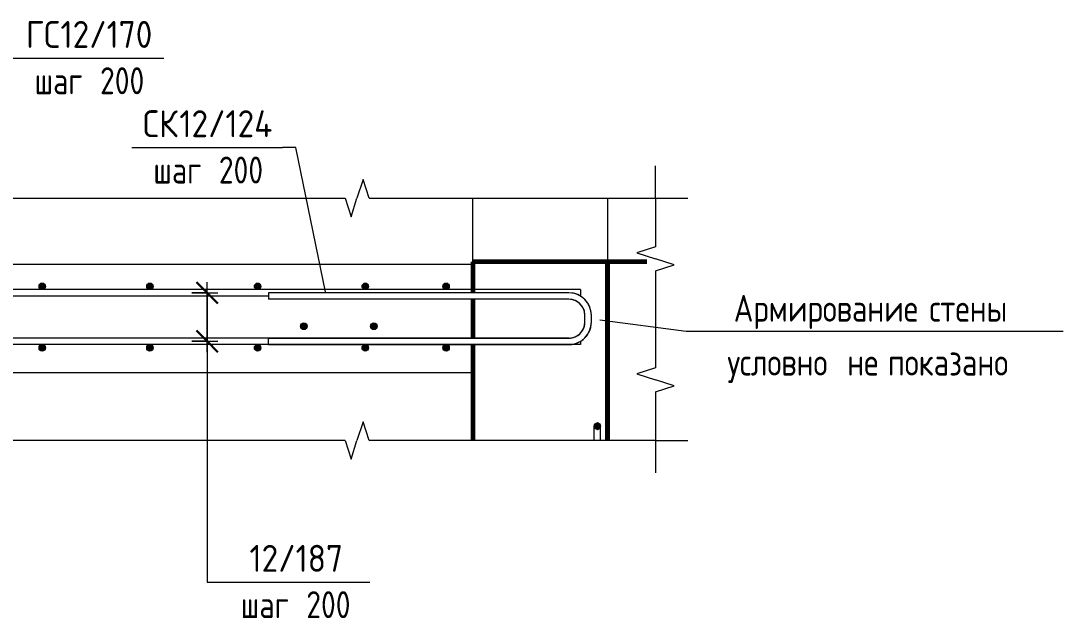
# Model space of a CAD drawing. Header units: millimetres. Extents: x 2384 to 38512, y -3571 to 48684.
# Drawn here: x 12997 to 14933, y 803 to 1912 of the extents above; entities that cross this region are included whole.
import ezdxf

# ---------------------------------------------------------------- set-up
doc = ezdxf.new("R2010")
doc.units = ezdxf.units.MM
for name, color, linetype, lineweight in [('AA_Dim', 7, 'Continuous', 9), ('AA_Dim-20', 7, 'Continuous', 9), ('AA_Linii', 7, 'Continuous', 9), ('AA_Oformlenie', 7, 'Continuous', 9), ('AA_Vinoska', 7, 'Continuous', 9), ('AF_Stena_Опалубка', 253, 'Continuous', 20), ('KR_Armatura', 7, 'Continuous', 20), ('KR_Armatura_Tonkie', 7, 'Continuous', 20)]:
    doc.layers.add(name, color=color, linetype=linetype, lineweight=lineweight)
doc.styles.add('GOST Common', font='GOST Common.ttf', dxfattribs={"width": 0.85, "height": 50})
doc.styles.add('ISOCPEUR_1', font='isocpeur.ttf', dxfattribs={"width": 0.9, "height": 50})
doc.styles.add('ISOCPEUR_2', font='isocpeur.ttf', dxfattribs={"width": 0.8, "height": 50})
doc.dimstyles.new('10_Раскладка_арматуры_с_засечками', dxfattribs={"dimscale": 304.8, "dimtxt": 0.18, "dimasz": 0.131234, "dimexe": 0.065617, "dimexo": 0, "dimgap": 0, "dimtad": 1, "dimdec": 3, "dimrnd": 0.001, "dimdsep": 46, "dimtxsty": 'ISOCPEUR_2', "dimblk1": 'OBLIQUE', "dimblk2": 'OBLIQUE', "dimsah": 1, "dimcen": 0.09, "dimdle": 0.065617, "dimazin": 0, "dimtfac": 1, "dimtdec": 4, "dimtix": 1, "dimtmove": 0, "dimatfit": 3, "dimfxl": 1, "dimtvp": 1, "dimtolj": 1, "dimtzin": 0, "dimlwd": 18, "dimlwe": 18, "dimarcsym": 2})

# ---------------------------------------------------------------- blocks, each defined once
blk = doc.blocks.new('011_Прямоугольник обрыва _ЭлУзла_ - 011_Прямоугольник обрыва _ЭлУзла_-3892460-Сечение 7')
at = {"layer": 'AA_Oformlenie'}
for p, q in [((41186.3, 1492.5), (41186.3, 1582.4)), ((41186.3, 1582.4), (41718.7, 1582.4)), ((41763.2, 1582.4), (42827.6, 1582.4)), ((42872.1, 1582.4), (43404, 1582.4)), ((43404, 1582.4), (43404, 1492.5)), ((41186.3, 1267.6), (41186.3, 1448)), ((43404, 1448), (43404, 1267.6)), ((41186.3, 1132.7), (41186.3, 1223.1)), ((43404, 1223.1), (43404, 1132.7)), ((41718.7, 1132.7), (41186.3, 1132.7)), ((42827.6, 1132.7), (41763.2, 1132.7)), ((43404, 1132.7), (42872.1, 1132.7))]:
    blk.add_line(p, q, dxfattribs=at)
blk = doc.blocks.new('042_М_Арматуры - Диам длина поз _ Комментарий-2260297-Сечение 7')
at = {"layer": 'AA_Vinoska'}
blk.add_line((41822.7, 1676.7), (42102.7, 1676.7), dxfattribs=at)
blk = doc.blocks.new('DIMBLOCK109-Сечение 7')
at = {"layer": 'AA_Dim-20', "lineweight": 30}
for p, q in [((13342.6, 1406.9), (13322.6, 1426.9)), ((13342.6, 1406.9), (13362.6, 1386.9)), ((13342.6, 1316.9), (13322.6, 1336.9)), ((13342.6, 1316.9), (13362.6, 1296.9))]:
    blk.add_line(p, q, dxfattribs=at)
at = {"layer": 'AA_Dim-20', "lineweight": 18}
for p, q in [((13342.6, 1296.9), (13342.6, 1426.9)), ((13314.3, 1406.9), (13362.6, 1406.9)), ((13342.6, 1406.9), (13314.3, 1406.9)), ((13314.3, 1316.9), (13362.6, 1316.9)), ((13342.6, 1316.9), (13314.3, 1316.9))]:
    blk.add_line(p, q, dxfattribs=at)
blk = doc.blocks.new('_Oblique')
at = {"color": 0, "linetype": 'ByBlock', "lineweight": -2}
blk.add_line((-0.5, -0.5), (0.5, 0.5), dxfattribs=at)
blk = doc.blocks.new('010_Текст с выноской - Текст 2 строки-3893840-Сечение 7')
at = {"layer": 'AA_Vinoska'}
blk.add_line((41505.8, 750.2), (42205.8, 750.2), dxfattribs=at)

msp = doc.modelspace()

# ---------------------------------------------------------------- hatches: boundary and pattern name
at = {"layer": 'KR_Armatura'}
h = msp.add_hatch(color=256, dxfattribs=at)
edge = h.paths.add_edge_path()
edge.add_arc((13036.3664, 1418.8961), 6, 0, 360)
h = msp.add_hatch(color=256, dxfattribs=at)
edge = h.paths.add_edge_path()
edge.add_arc((13036.3664, 1418.8961), 6, 0, 360)
for points in [[(13033.3664, 1413.6999), (13039.3664, 1413.6999), (13042.3664, 1418.8961), (13039.3664, 1424.0922), (13033.3664, 1424.0922), (13030.3664, 1418.8961)], [(13033.3664, 1413.6999), (13039.3664, 1413.6999), (13042.3664, 1418.8961), (13039.3664, 1424.0922), (13033.3664, 1424.0922), (13030.3664, 1418.8961)], [(13233.3664, 1413.6999), (13239.3664, 1413.6999), (13242.3664, 1418.8961), (13239.3664, 1424.0922), (13233.3664, 1424.0922), (13230.3664, 1418.8961)], [(13233.3664, 1413.6999), (13239.3664, 1413.6999), (13242.3664, 1418.8961), (13239.3664, 1424.0922), (13233.3664, 1424.0922), (13230.3664, 1418.8961)], [(13433.3664, 1413.6999), (13439.3664, 1413.6999), (13442.3664, 1418.8961), (13439.3664, 1424.0922), (13433.3664, 1424.0922), (13430.3664, 1418.8961)], [(13433.3664, 1413.6999), (13439.3664, 1413.6999), (13442.3664, 1418.8961), (13439.3664, 1424.0922), (13433.3664, 1424.0922), (13430.3664, 1418.8961)], [(13639.3664, 1413.6999), (13642.3664, 1418.8961), (13639.3664, 1424.0922), (13633.3664, 1424.0922), (13630.3664, 1418.8961), (13633.3664, 1413.6999)], [(13633.3664, 1413.6999), (13639.3664, 1413.6999), (13642.3664, 1418.8961), (13639.3664, 1424.0922), (13633.3664, 1424.0922), (13630.3664, 1418.8961)], [(13783.3664, 1413.6999), (13789.3664, 1413.6999), (13792.3664, 1418.8961), (13789.3664, 1424.0922), (13783.3664, 1424.0922), (13780.3664, 1418.8961)], [(13783.3664, 1413.6999), (13789.3664, 1413.6999), (13792.3664, 1418.8961), (13789.3664, 1424.0922), (13783.3664, 1424.0922), (13780.3664, 1418.8961)], [(13525.189, 1339.7683), (13528.189, 1344.9645), (13525.189, 1350.1606), (13519.189, 1350.1606), (13516.189, 1344.9645), (13519.189, 1339.7683)], [(13649.189, 1339.7683), (13655.189, 1339.7683), (13658.189, 1344.9645), (13655.189, 1350.1606), (13649.189, 1350.1606), (13646.189, 1344.9645)], [(13033.3664, 1299.6999), (13039.3664, 1299.6999), (13042.3664, 1304.8961), (13039.3664, 1310.0922), (13033.3664, 1310.0922), (13030.3664, 1304.8961)], [(13233.3664, 1299.6999), (13239.3664, 1299.6999), (13242.3664, 1304.8961), (13239.3664, 1310.0922), (13233.3664, 1310.0922), (13230.3664, 1304.8961)], [(13439.3664, 1299.6999), (13442.3664, 1304.8961), (13439.3664, 1310.0922), (13433.3664, 1310.0922), (13430.3664, 1304.8961), (13433.3664, 1299.6999)], [(13633.3664, 1299.6999), (13639.3664, 1299.6999), (13642.3664, 1304.8961), (13639.3664, 1310.0922), (13633.3664, 1310.0922), (13630.3664, 1304.8961)], [(13783.3664, 1299.6999), (13789.3664, 1299.6999), (13792.3664, 1304.8961), (13789.3664, 1310.0922), (13783.3664, 1310.0922), (13780.3664, 1304.8961)], [(14067.3691, 1153.3029), (14072.5653, 1156.3029), (14072.5653, 1162.3029), (14067.3691, 1165.3029), (14062.173, 1162.3029), (14062.173, 1156.3029)]]:
    msp.add_hatch(color=256, dxfattribs=at).paths.add_polyline_path(points)
h = msp.add_hatch(color=256, dxfattribs=at)
edge = h.paths.add_edge_path()
edge.add_arc((13236.3664, 1418.8961), 6, 0, 360)
h = msp.add_hatch(color=256, dxfattribs=at)
edge = h.paths.add_edge_path()
edge.add_arc((13236.3664, 1418.8961), 6, 0, 360)
h = msp.add_hatch(color=256, dxfattribs=at)
edge = h.paths.add_edge_path()
edge.add_arc((13436.3664, 1418.8961), 6, 0, 360)
h = msp.add_hatch(color=256, dxfattribs=at)
edge = h.paths.add_edge_path()
edge.add_arc((13436.3664, 1418.8961), 6, 0, 360)
h = msp.add_hatch(color=256, dxfattribs=at)
edge = h.paths.add_edge_path()
edge.add_arc((13636.3664, 1418.8961), 6, 0, 360)
h = msp.add_hatch(color=256, dxfattribs=at)
edge = h.paths.add_edge_path()
edge.add_arc((13636.3664, 1418.8961), 6, 0, 360)
h = msp.add_hatch(color=256, dxfattribs=at)
edge = h.paths.add_edge_path()
edge.add_arc((13786.3664, 1418.8961), 6, 0, 360)
h = msp.add_hatch(color=256, dxfattribs=at)
edge = h.paths.add_edge_path()
edge.add_arc((13786.3664, 1418.8961), 6, 0, 360)
h = msp.add_hatch(color=256, dxfattribs=at)
edge = h.paths.add_edge_path()
edge.add_arc((13522.189, 1344.9645), 6, 0, 360)
h = msp.add_hatch(color=256, dxfattribs=at)
edge = h.paths.add_edge_path()
edge.add_arc((13652.189, 1344.9645), 6, 0, 360)
h = msp.add_hatch(color=256, dxfattribs=at)
edge = h.paths.add_edge_path()
edge.add_arc((13036.3664, 1304.8961), 6, 0, 360)
h = msp.add_hatch(color=256, dxfattribs=at)
edge = h.paths.add_edge_path()
edge.add_arc((13236.3664, 1304.8961), 6, 0, 360)
h = msp.add_hatch(color=256, dxfattribs=at)
edge = h.paths.add_edge_path()
edge.add_arc((13436.3664, 1304.8961), 6, 0, 360)
h = msp.add_hatch(color=256, dxfattribs=at)
edge = h.paths.add_edge_path()
edge.add_arc((13636.3664, 1304.8961), 6, 0, 360)
h = msp.add_hatch(color=256, dxfattribs=at)
edge = h.paths.add_edge_path()
edge.add_arc((13786.3664, 1304.8961), 6, 0, 360)
h = msp.add_hatch(color=256, dxfattribs=at)
edge = h.paths.add_edge_path()
edge.add_arc((14067.3691, 1159.3029), 6, 0, 360)

# ---------------------------------------------------------------- linework, layer by layer
at = {"layer": 'AA_Linii'}
for p, q in [((12386.3664, 1459.8961), (13836.3664, 1459.8961)), ((12386.3664, 1258.8961), (13836.3664, 1258.8961))]:
    msp.add_line(p, q, dxfattribs=at)
at = {"layer": 'AA_Vinoska'}
for p, q in [((13507.2574, 1676.7321), (13482.6004, 1676.7321)), ((13562.7356, 1408.6975), (13507.2574, 1676.7321)), ((14175.3664, 1582.3791), (14175.3664, 1642.3791)), ((13632.2021, 1617.0391), (13620.9403, 1582.3791)), ((13643.4638, 1582.3791), (13632.2021, 1617.0391)), ((13598.9403, 1582.3791), (13609.9403, 1547.7381)), ((13609.9403, 1547.7381), (13620.9403, 1582.3791)), ((14175.3664, 1582.3791), (14235.3664, 1582.3791)), ((14175.3664, 1492.4808), (14140.7064, 1481.219)), ((14140.7064, 1481.219), (14175.3664, 1469.9573)), ((14210.0075, 1458.9573), (14175.3664, 1469.9573)), ((14175.3664, 1447.9573), (14210.0075, 1458.9573)), ((13342.5392, 1403.0126), (13342.5392, 869.9933)), ((14072.2553, 1356.7028), (14232.5812, 1335.6297)), ((14175.3664, 1267.6372), (14140.7064, 1256.3754)), ((14140.7064, 1256.3754), (14175.3664, 1245.1137)), ((14210.0075, 1234.1137), (14175.3664, 1245.1137)), ((14175.3664, 1223.1137), (14210.0075, 1234.1137)), ((13632.2021, 1167.352), (13620.9403, 1132.6919)), ((13643.4638, 1132.6919), (13632.2021, 1167.352)), ((13598.9403, 1132.6919), (13609.9403, 1098.0509)), ((13609.9403, 1098.0509), (13620.9403, 1132.6919)), ((14175.3664, 1132.6919), (14235.3664, 1132.6919)), ((14175.3664, 1132.6919), (14175.3664, 1072.6919)), ((13342.5392, 869.9933), (13364.9578, 869.9933))]:
    msp.add_line(p, q, dxfattribs=at)
at = {"layer": 'AF_Stena_Опалубка'}
for p, q in [((13836.3664, 1464.7095), (13836.3664, 1582.3791)), ((14086.3664, 1582.3791), (14086.3664, 1464.7095)), ((14086.3664, 1582.3791), (14086.3664, 1464.7095))]:
    msp.add_line(p, q, dxfattribs=at)
at = {"layer": 'AF_Stena_Опалубка', "lineweight": 60}
for p, q in [((13836.3664, 1464.7095), (13836.3664, 1412.896)), ((14086.3664, 1464.7095), (13836.3664, 1464.7095)), ((14086.3664, 1132.6919), (14086.3664, 1464.7095)), ((14159.3043, 1464.7095), (14086.3664, 1464.7095)), ((14086.3664, 1464.7095), (14086.3664, 1132.6919)), ((13836.3664, 1412.896), (13836.3664, 1406.896)), ((13836.3664, 1394.8912), (13836.3664, 1322.896)), ((13836.3664, 1310.8912), (13836.3664, 1132.6919))]:
    msp.add_line(p, q, dxfattribs=at)
at = {"layer": 'KR_Armatura'}
for p, q in [((13033.3664, 1424.0922), (13030.3664, 1418.8961)), ((13033.3664, 1424.0922), (13030.3664, 1418.8961)), ((13030.3664, 1418.8961), (13033.3664, 1413.6999)), ((13030.3664, 1418.8961), (13033.3664, 1413.6999)), ((13039.3664, 1424.0922), (13033.3664, 1424.0922)), ((13039.3664, 1424.0922), (13033.3664, 1424.0922)), ((13033.3664, 1413.6999), (13039.3664, 1413.6999)), ((13033.3664, 1413.6999), (13039.3664, 1413.6999)), ((13042.3664, 1418.8961), (13039.3664, 1424.0922)), ((13042.3664, 1418.8961), (13039.3664, 1424.0922)), ((13039.3664, 1413.6999), (13042.3664, 1418.8961)), ((13039.3664, 1413.6999), (13042.3664, 1418.8961)), ((13233.3664, 1424.0922), (13230.3664, 1418.8961)), ((13233.3664, 1424.0922), (13230.3664, 1418.8961)), ((13230.3664, 1418.8961), (13233.3664, 1413.6999)), ((13230.3664, 1418.8961), (13233.3664, 1413.6999)), ((13239.3664, 1424.0922), (13233.3664, 1424.0922)), ((13239.3664, 1424.0922), (13233.3664, 1424.0922)), ((13233.3664, 1413.6999), (13239.3664, 1413.6999)), ((13233.3664, 1413.6999), (13239.3664, 1413.6999)), ((13242.3664, 1418.8961), (13239.3664, 1424.0922)), ((13242.3664, 1418.8961), (13239.3664, 1424.0922)), ((13239.3664, 1413.6999), (13242.3664, 1418.8961)), ((13239.3664, 1413.6999), (13242.3664, 1418.8961)), ((13433.3664, 1424.0922), (13430.3664, 1418.8961)), ((13433.3664, 1424.0922), (13430.3664, 1418.8961)), ((13430.3664, 1418.8961), (13433.3664, 1413.6999)), ((13430.3664, 1418.8961), (13433.3664, 1413.6999)), ((13439.3664, 1424.0922), (13433.3664, 1424.0922)), ((13439.3664, 1424.0922), (13433.3664, 1424.0922)), ((13433.3664, 1413.6999), (13439.3664, 1413.6999)), ((13433.3664, 1413.6999), (13439.3664, 1413.6999)), ((13442.3664, 1418.8961), (13439.3664, 1424.0922)), ((13442.3664, 1418.8961), (13439.3664, 1424.0922)), ((13439.3664, 1413.6999), (13442.3664, 1418.8961)), ((13439.3664, 1413.6999), (13442.3664, 1418.8961)), ((13633.3664, 1424.0922), (13630.3664, 1418.8961)), ((13633.3664, 1424.0922), (13630.3664, 1418.8961)), ((13630.3664, 1418.8961), (13633.3664, 1413.6999)), ((13630.3664, 1418.8961), (13633.3664, 1413.6999)), ((13639.3664, 1424.0922), (13633.3664, 1424.0922)), ((13639.3664, 1424.0922), (13633.3664, 1424.0922)), ((13633.3664, 1413.6999), (13639.3664, 1413.6999)), ((13633.3664, 1413.6999), (13639.3664, 1413.6999)), ((13642.3664, 1418.8961), (13639.3664, 1424.0922)), ((13642.3664, 1418.8961), (13639.3664, 1424.0922)), ((13639.3664, 1413.6999), (13642.3664, 1418.8961)), ((13639.3664, 1413.6999), (13642.3664, 1418.8961)), ((13783.3664, 1424.0922), (13780.3664, 1418.8961)), ((13783.3664, 1424.0922), (13780.3664, 1418.8961)), ((13780.3664, 1418.8961), (13783.3664, 1413.6999)), ((13780.3664, 1418.8961), (13783.3664, 1413.6999)), ((13789.3664, 1424.0922), (13783.3664, 1424.0922)), ((13789.3664, 1424.0922), (13783.3664, 1424.0922)), ((13783.3664, 1413.6999), (13789.3664, 1413.6999)), ((13783.3664, 1413.6999), (13789.3664, 1413.6999)), ((13792.3664, 1418.8961), (13789.3664, 1424.0922)), ((13792.3664, 1418.8961), (13789.3664, 1424.0922)), ((13789.3664, 1413.6999), (13792.3664, 1418.8961)), ((13789.3664, 1413.6999), (13792.3664, 1418.8961)), ((13519.189, 1350.1606), (13516.189, 1344.9645)), ((13516.189, 1344.9645), (13519.189, 1339.7683)), ((13525.189, 1350.1606), (13519.189, 1350.1606)), ((13519.189, 1339.7683), (13525.189, 1339.7683)), ((13528.189, 1344.9645), (13525.189, 1350.1606)), ((13525.189, 1339.7683), (13528.189, 1344.9645)), ((13649.189, 1350.1606), (13646.189, 1344.9645)), ((13646.189, 1344.9645), (13649.189, 1339.7683)), ((13655.189, 1350.1606), (13649.189, 1350.1606)), ((13649.189, 1339.7683), (13655.189, 1339.7683)), ((13658.189, 1344.9645), (13655.189, 1350.1606)), ((13655.189, 1339.7683), (13658.189, 1344.9645)), ((13033.3664, 1310.0922), (13030.3664, 1304.8961)), ((13030.3664, 1304.8961), (13033.3664, 1299.6999)), ((13039.3664, 1310.0922), (13033.3664, 1310.0922)), ((13033.3664, 1299.6999), (13039.3664, 1299.6999)), ((13042.3664, 1304.8961), (13039.3664, 1310.0922)), ((13039.3664, 1299.6999), (13042.3664, 1304.8961)), ((13233.3664, 1310.0922), (13230.3664, 1304.8961)), ((13230.3664, 1304.8961), (13233.3664, 1299.6999)), ((13239.3664, 1310.0922), (13233.3664, 1310.0922)), ((13233.3664, 1299.6999), (13239.3664, 1299.6999)), ((13242.3664, 1304.8961), (13239.3664, 1310.0922)), ((13239.3664, 1299.6999), (13242.3664, 1304.8961)), ((13433.3664, 1310.0922), (13430.3664, 1304.8961)), ((13430.3664, 1304.8961), (13433.3664, 1299.6999)), ((13439.3664, 1310.0922), (13433.3664, 1310.0922)), ((13433.3664, 1299.6999), (13439.3664, 1299.6999)), ((13442.3664, 1304.8961), (13439.3664, 1310.0922)), ((13439.3664, 1299.6999), (13442.3664, 1304.8961)), ((13633.3664, 1310.0922), (13630.3664, 1304.8961)), ((13630.3664, 1304.8961), (13633.3664, 1299.6999)), ((13639.3664, 1310.0922), (13633.3664, 1310.0922)), ((13633.3664, 1299.6999), (13639.3664, 1299.6999)), ((13642.3664, 1304.8961), (13639.3664, 1310.0922)), ((13639.3664, 1299.6999), (13642.3664, 1304.8961)), ((13783.3664, 1310.0922), (13780.3664, 1304.8961)), ((13780.3664, 1304.8961), (13783.3664, 1299.6999)), ((13789.3664, 1310.0922), (13783.3664, 1310.0922)), ((13783.3664, 1299.6999), (13789.3664, 1299.6999)), ((13792.3664, 1304.8961), (13789.3664, 1310.0922)), ((13789.3664, 1299.6999), (13792.3664, 1304.8961)), ((14067.3691, 1165.3029), (14062.173, 1162.3029)), ((14062.173, 1162.3029), (14062.173, 1156.3029)), ((14072.5653, 1162.3029), (14067.3691, 1165.3029)), ((14072.5653, 1156.3029), (14072.5653, 1162.3029)), ((14061.3691, 1132.6919), (14061.3691, 1159.3029)), ((14062.173, 1156.3029), (14067.3691, 1153.3029)), ((14067.3691, 1153.3029), (14072.5653, 1156.3029)), ((14073.3691, 1132.6919), (14073.3691, 1159.3029))]:
    msp.add_line(p, q, dxfattribs=at)
for centre in [(13036.3664, 1418.8961), (13036.3664, 1418.8961), (13236.3664, 1418.8961), (13236.3664, 1418.8961), (13436.3664, 1418.8961), (13436.3664, 1418.8961), (13636.3664, 1418.8961), (13636.3664, 1418.8961), (13786.3664, 1418.8961), (13786.3664, 1418.8961), (13522.189, 1344.9645), (13652.189, 1344.9645), (13036.3664, 1304.8961), (13236.3664, 1304.8961), (13436.3664, 1304.8961), (13636.3664, 1304.8961), (13786.3664, 1304.8961), (14067.3691, 1159.3029)]:
    msp.add_circle(centre, 6, dxfattribs=at)
at = {"layer": 'KR_Armatura_Tonkie'}
for p, q in [((14036.3664, 1412.896), (12166.3664, 1412.896)), ((14036.3664, 1412.896), (12166.3664, 1412.896)), ((14036.3664, 1412.896), (12166.3664, 1412.896)), ((13456.3664, 1400.896), (12776.3664, 1400.896)), ((13456.3664, 1400.896), (12776.3664, 1400.896)), ((13456.3664, 1400.896), (12776.3664, 1400.896)), ((14014.3664, 1406.896), (13456.3664, 1406.896)), ((13456.3664, 1406.896), (13456.3664, 1400.896)), ((14014.3664, 1406.896), (13456.3664, 1406.896)), ((13456.3664, 1406.896), (13456.3664, 1400.896)), ((14014.3664, 1406.8912), (13456.3664, 1406.8912)), ((13456.3664, 1406.8912), (13456.3664, 1394.8912)), ((13456.3664, 1400.896), (13456.3664, 1394.896)), ((13456.3664, 1400.896), (13456.3664, 1394.896)), ((14014.3664, 1394.896), (13456.3664, 1394.896)), ((14014.3664, 1394.896), (13456.3664, 1394.896)), ((14014.3664, 1394.8912), (13456.3664, 1394.8912)), ((14036.3664, 1400.896), (14035.8463, 1400.896)), ((14036.3664, 1400.896), (14035.8526, 1400.896)), ((14036.3664, 1400.896), (14035.8526, 1400.896)), ((14036.3664, 1412.896), (14036.3664, 1400.896)), ((14036.3664, 1412.896), (14036.3664, 1400.896)), ((14036.3664, 1412.896), (14036.3664, 1400.896)), ((14044.3664, 1352.896), (14044.3664, 1364.8912)), ((14044.3664, 1352.896), (14044.3664, 1364.8912)), ((14044.3664, 1352.8912), (14044.3664, 1364.8912)), ((14056.3664, 1352.896), (14056.3664, 1364.896)), ((14056.3664, 1352.896), (14056.3664, 1364.896)), ((14056.3664, 1352.8912), (14056.3664, 1364.8912)), ((14014.3664, 1322.896), (12218.3664, 1322.896)), ((14014.3664, 1322.896), (12218.3664, 1322.896)), ((14014.3664, 1322.8912), (12218.3664, 1322.8912)), ((13456.3664, 1322.896), (14014.3664, 1322.896)), ((13456.3664, 1322.896), (14014.3664, 1322.896)), ((13456.3664, 1310.896), (13456.3664, 1322.8912)), ((13456.3664, 1310.896), (13456.3664, 1322.8912)), ((13456.3664, 1322.8912), (14014.3664, 1322.8912)), ((13456.3664, 1310.8912), (13456.3664, 1322.8912)), ((14036.3664, 1317.2854), (14036.3664, 1310.896)), ((14036.3664, 1317.2854), (14036.3664, 1310.896)), ((14036.3664, 1317.2854), (14036.3664, 1310.8912)), ((14036.3664, 1310.896), (12166.3664, 1310.896)), ((14036.3664, 1310.896), (12166.3664, 1310.896)), ((14036.3664, 1310.8912), (12166.3664, 1310.8912)), ((13456.3664, 1310.896), (14014.3664, 1310.896)), ((13456.3664, 1310.896), (14014.3664, 1310.896)), ((13456.3664, 1310.8912), (14014.3664, 1310.8912))]:
    msp.add_line(p, q, dxfattribs=at)
for centre, radius, start, end in [((14014.3664, 1364.896), 42, 59.1616301, 90), ((14014.3664, 1364.896), 42, 59.1616107, 90), ((14014.3664, 1364.8912), 42, 0, 90), ((14014.3664, 1364.896), 30, 45, 90), ((14014.3664, 1364.896), 30, 45, 90), ((14014.3664, 1364.8912), 30, 0, 90), ((14014.3664, 1364.896), 42, 0, 59.1616131), ((14014.3664, 1364.896), 42, 0, 59.1616107), ((14014.3664, 1364.896), 30, 30.0000208, 44.9882684), ((14014.3664, 1364.896), 30, 30, 44.9882476), ((14014.3664, 1364.896), 30, 15.0000179, 29.9899259), ((14014.3664, 1364.896), 30, 15, 29.989908), ((14014.3664, 1364.896), 30, 0.0000167, 14.9906124), ((14014.3664, 1364.896), 30, 0, 14.9905957), ((14014.3664, 1352.8912), 30, 270, 360), ((14014.3664, 1352.8912), 42, 270, 360), ((14014.3664, 1352.896), 30, 270, 329.9882476), ((14014.3664, 1352.896), 30, 315.0000208, 329.9882684), ((14014.3664, 1352.896), 42, 301.7244383, 360), ((14014.3664, 1352.896), 42, 301.7244383, 360), ((14014.3664, 1352.896), 30, 330.0000179, 344.9899259), ((14014.3664, 1352.896), 30, 330, 344.989908), ((14014.3664, 1352.896), 30, 345.0000167, 349.4899842), ((14014.3664, 1352.896), 30, 345, 349.4899675), ((14014.3664, 1352.896), 30, 349.8541886, 359.9906124), ((14014.3664, 1352.896), 30, 349.8541886, 359.9905957), ((14014.3664, 1352.896), 42, 270, 301.7244383), ((14014.3664, 1352.896), 30, 270.0001192, 315), ((14014.3664, 1352.896), 42, 270.0000852, 301.7244383)]:
    msp.add_arc(centre, radius, start, end, dxfattribs=at)

# ---------------------------------------------------------------- block references
at = {"layer": 'AA_Oformlenie'}
msp.add_blockref('011_Прямоугольник обрыва _ЭлУзла_ - 011_Прямоугольник обрыва _ЭлУзла_-3892460-Сечение 7', (-29228.6335, 0), dxfattribs=at)
at = {"layer": 'AA_Vinoska'}
for name, p in [('042_М_Арматуры - Диам длина поз _ Комментарий-2260297-Сечение 7', (-28840.7625, 165.741)), ('042_М_Арматуры - Диам длина поз _ Комментарий-2260297-Сечение 7', (-28620.0582, 0)), ('010_Текст с выноской - Текст 2 строки-3893840-Сечение 7', (-27273.1757, 585.3899)), ('042_М_Арматуры - Диам длина поз _ Комментарий-2260297-Сечение 7', (-28457.7009, -806.7387))]:
    msp.add_blockref(name, p, dxfattribs=at)

# ---------------------------------------------------------------- texts
at = {"layer": 'AA_Vinoska', "char_height": 50, "attachment_point": 1}
for s, insert, width, style in [('ГС', (13005.9889, 1911.5552), 77.924025, 'ISOCPEUR_1'), ('12/170', (13070.2826, 1911.5552), 210.683475, 'ISOCPEUR_1'), (' 200', (13118.2372, 1825.5741), 133.4008, 'ISOCPEUR_2'), ('шаг', (13021.9289, 1825.5741), 116.7257, 'ISOCPEUR_2'), ('СК', (13223.1832, 1745.8141), 82.253137, 'ISOCPEUR_1'), ('12/124', (13291.0489, 1745.8141), 215.012587, 'ISOCPEUR_1'), (' 200', (13338.9416, 1659.8331), 133.4008, 'ISOCPEUR_2'), ('шаг', (13242.6332, 1659.8331), 116.7257, 'ISOCPEUR_2'), ('Армирование', (14320.7869, 1403.2758), 422.489312, 'GOST Common'), ('\\fGOST Common|b0|i0|c204|p34|;\\W.85; ', (14669.3754, 1403.2758), 17.717294, 'GOST Common'), ('стены', (14683.9936, 1403.2758), 192.164494, 'GOST Common'), ('\\fGOST Common|b0|i0|c204|p34|;\\W.85; ', (14517.0005, 1303.2758), 17.717294, 'GOST Common'), ('\\fGOST Common|b0|i0|c204|p34|;\\W.85; ', (14592.3406, 1303.2758), 17.717294, 'GOST Common'), ('условно', (14308.9719, 1303.2758), 252.130719, 'GOST Common'), ('не', (14531.6187, 1303.2758), 73.594912, 'GOST Common'), ('показано', (14606.9588, 1303.2758), 299.831125, 'GOST Common'), ('12/187', (13421.2706, 939.0754), 210.683475, 'ISOCPEUR_1'), (' 200', (13501.2989, 853.0944), 133.4008, 'ISOCPEUR_2'), ('шаг', (13404.9906, 853.0944), 116.7257, 'ISOCPEUR_2')]:
    msp.add_mtext(s, dxfattribs=dict(at, insert=insert, width=width, style=style))

# ---------------------------------------------------------------- dimensions: what is measured, and where the dimension line sits
at = {"layer": 'AA_Dim', "lineweight": 18}
dim = msp.add_linear_dim(base=(13342.6329, 1406.896), p1=(13314.3486, 1316.8912), p2=(13314.3486, 1406.896), angle=90, dimstyle='10_Раскладка_арматуры_с_засечками', override={"dimpost": '<>', "dimfxl": 90.004876}, dxfattribs=at)
dim.commit()
dim.dimension.update_dxf_attribs({"geometry": 'DIMBLOCK109-Сечение 7', "text_midpoint": (13317.6329, 1361.8936)})

doc.saveas('drawing.dxf')
